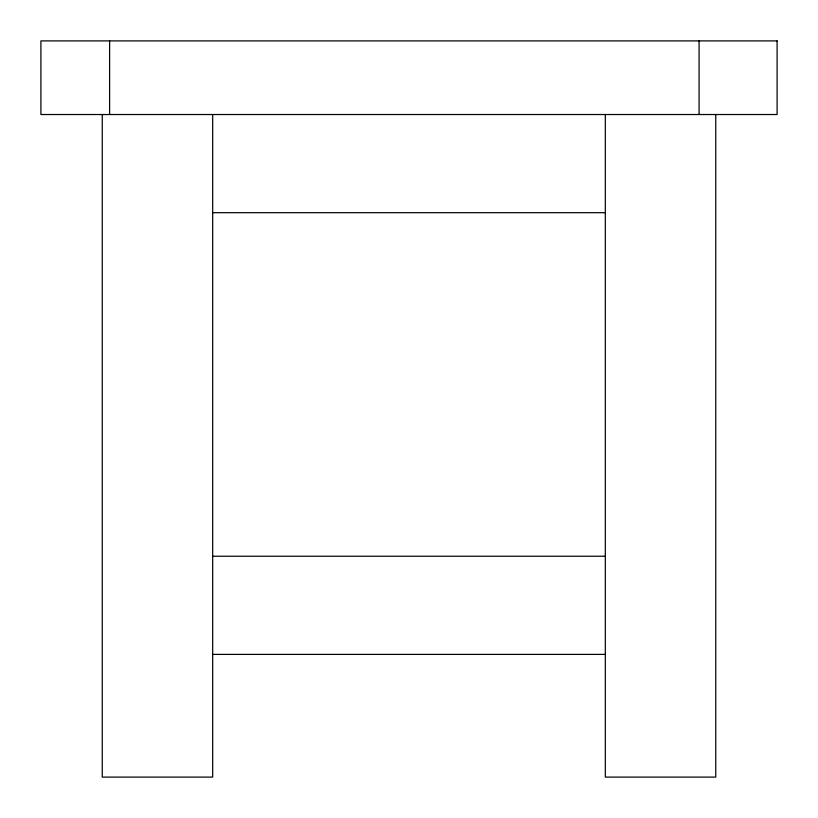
<?xml version="1.0" encoding="UTF-8"?>
<svg xmlns="http://www.w3.org/2000/svg" width="818" height="818" viewBox="0 0 818 818"><rect width="100%" height="100%" fill="white"/><g stroke="black" fill="none" stroke-linecap="round" stroke-linejoin="round"><path stroke-width="1.23" d="M212.68 212.68L605.32 212.68M212.68 556.24L605.351 556.24M212.68 654.4L605.351 654.4M715.75 114.52L715.75 777.1L605.32 777.1L605.32 114.52M699.083 40.9L699.083 114.52M212.68 114.52L212.68 777.1L102.25 777.1L102.25 114.52M109.612 40.9L109.612 114.52M777.1 40.9L40.9 40.9L40.9 114.52L777.1 114.52L777.1 40.9"/></g></svg>
